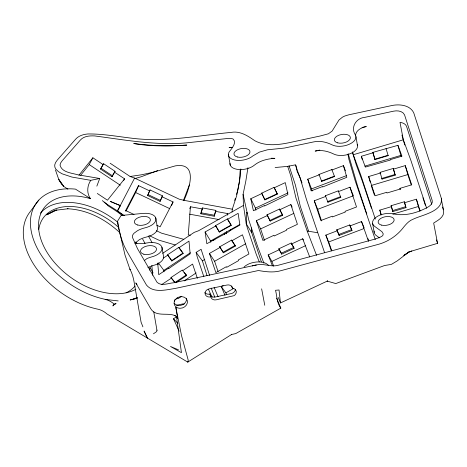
<?xml version="1.0" encoding="UTF-8"?>
<svg xmlns="http://www.w3.org/2000/svg" width="467" height="467" viewBox="0 0 467 467"><rect width="100%" height="100%" fill="white"/><g stroke="black" fill="none" stroke-linecap="round" stroke-linejoin="round"><path stroke-width="0.7" d="M240.814 168.955L240.26 176.707L237.721 190.355L236.5 194.4M240.178 170.286L239.273 182.749L236.658 195.761L232.303 209.198L232.081 212.071M355.475 135.786C355.749 130.293 361.522 127.456 366.291 126.551L362.053 127.468M215.877 210.395L214.353 215.229L200.927 212.765L200.851 213.781L214.277 216.239L215.877 210.395L202.45 207.938L202.369 208.947L190.419 206.758L188.259 234.93L190.361 235.315M214.277 216.239L214.353 215.229M224.44 234.487L224.551 233.039M226.191 233.833L226.361 231.661M227.633 215.048L227.744 213.6L215.795 211.411M230.651 230.733L230.762 229.297M247.942 167.682L245.823 181.108L243.079 194.4L243.447 205.422L246.261 223.804L247.335 227.855L256.179 254.066L259.284 261.905M187.857 361.662L187.746 362.106L107.036 314.005A13.741 8.855 35.8 0 0 98.041 309.224A71.445 46.058 35.8 0 1 36.309 268.245A71.445 46.058 35.8 0 1 29.427 212.707L38.808 200.109M234.673 200.46L235.286 198.44M189.806 208.708L190.419 206.758M201.143 212.076L202.45 207.938M200.851 213.781L202.369 208.947M227.336 214.902L227.744 213.6M96.844 186.14L99.716 178.493L77.855 174.792C71.772 172.994 61.854 172.504 60.027 165.12L60.587 163.065L62.193 160.753L80.388 140.03C83.914 136.014 89.722 135.693 94.684 135.932C126.843 140.188 159.253 146.282 191.797 142.289L227.511 138.506L231.76 138.588A5.37 2.866 -9.9 0 1 233.302 139.213C236.676 142.488 232.397 147.677 230.289 150.485A13.741 7.332 -9.9 0 0 234.381 159.93A13.741 7.332 -9.9 0 0 252.828 155.96L259.401 152.114L267.439 149.802L284.491 148.051L313.579 141.927C319.848 140.497 326.363 142.073 332.037 144.828A13.741 7.332 -9.9 0 0 348.983 144.391A13.741 7.332 -9.9 0 0 355.317 134.893C350.291 127.287 356.257 117.964 364.704 117.392L393.669 111.152C397.458 110.358 402.671 110.936 404.533 114.824L432.156 200.343C433.224 203.635 429.838 206.04 427.387 207.418C416.523 213.221 404.072 216.618 391.807 213.547A13.741 7.332 -9.9 0 0 375.742 217.476A13.741 7.332 -9.9 0 0 374.902 226.536L381.942 231.696L383.244 233.868L382.882 235.315L382.21 236.039L379.729 237.458L374.417 239.279L278.128 265.285C271.053 267.334 263.843 263.219 256.727 264.882L173.619 282.786C168.488 283.09 161.156 286.615 156.947 282.161L137.555 248.765L132.581 237.668L132.406 236.115L132.926 234.627L134.041 233.208L137.596 230.64A18.166 9.69 -9.9 0 1 145.12 227.808A13.741 7.332 -9.9 0 0 155.943 218.79A13.741 7.332 -9.9 0 0 143.562 213.366L121.105 215.462L117.503 221.259C119.173 231.801 121.788 242.396 127.129 251.731L146.515 285.121C153.55 293.434 166.246 289.779 175.434 288.408L258.449 270.521C265.869 271.806 273.586 272.833 280.959 270.662L377.248 244.65C387.826 241.959 397.283 235.701 403.815 226.944C406.378 223.886 409.133 220.675 413.003 219.28C421.497 214.966 443.119 211.691 441.356 198.358L413.739 112.845C410.003 104.976 399.46 103.931 391.854 105.536L348.756 114.818L344.786 116.014L342.527 117.112L339.001 119.961L332.101 131.122L328.406 133.778L320.245 135.979L288.186 142.89C277.182 145.079 264.97 146.27 254.743 140.695C247.907 135.897 240.085 130.754 231.305 132.377C199.672 135.354 167.851 141.933 135.979 138.687C119.972 137.006 103.972 133.749 87.837 133.971C83.354 134.35 78.654 135.728 75.596 139.224L57.4 159.942L55.515 162.604L54.703 165.02L54.873 167.209L55.882 169.188L58.498 171.693L62.199 173.841L71.947 177.069L90.744 180.338L99.716 178.493M189.363 184.938L183.362 200.676M130.112 176.497L134.607 178.085L179.281 199.211L183.969 200.331C189.806 187.979 198.014 162.09 175.283 165.884L152.569 172.376L141.489 174.798L130.112 176.497L110.159 163.246M125.354 211.102L138.559 185.638L149.603 190.863L147.654 195.521L160.064 201.388L162.481 195.836L150.07 189.97L149.603 190.863M126.037 211.02L135.669 192.538L138.559 185.638M147.654 195.521L150.07 189.97M160.064 201.388L162.481 195.836M171.482 205.719L173.059 201.954L162.014 196.73M117.299 211.504L117.62 210.909L122.407 214.406L118.396 212.065M120.188 205.708L118.163 209.782L120.258 205.585L110.224 201.388L120.258 205.585M117.246 211.399L118.145 209.671L117.27 211.341M119.785 206.525L134.607 178.085M173.059 201.954L160.111 226.804L156.848 225.263M80.674 175.283L89.22 164.588L92.886 157.788L103.032 164.524L100.557 169.112L111.957 176.684L115.051 171.325L103.651 163.754L103.032 164.524M100.557 169.112L103.651 163.754M111.957 176.684L115.051 171.325M123.58 180.682L124.578 178.832L114.433 172.095M90.744 180.338C87.107 185.813 86.518 193.192 90.481 198.673A62.38 40.209 35.8 0 0 44.184 247.195A62.38 40.209 35.8 0 0 135.856 289.254M117.351 211.393L117.62 210.909M114.164 304.11L112.839 305.949L114.298 304.537L116.108 303.614L114.164 304.11A13.741 8.855 35.8 0 0 105.128 299.388L118.204 300.923M137.45 297.783A71.445 46.058 35.8 0 1 132.64 299.329L130.2 299.925M134.893 243.313L139.189 239.799A18.166 9.69 -9.9 0 1 146.714 236.967A13.741 7.332 -9.9 0 0 157.315 227.026L155.727 217.867M78.941 175.242L92.886 157.788M124.578 178.832L107.486 200.226L97.299 193.466M144.747 260.242L147.14 258.432L151.209 257.031A13.741 7.332 -9.9 0 0 161.932 247.212A13.741 7.332 -9.9 0 0 146.673 242.992L141.332 243.634L136.948 243.33A9.784 5.219 -9.9 0 1 135.161 242.822M153.445 333.794L156.311 331.844L156.97 330.829A2.808 1.833 -9 0 0 156.865 330.046M162.674 253.307L194.225 232.373L198.528 230.762L243.447 205.422M171.821 260.989L171.78 260.528L183.07 253.038L183.111 253.499L171.821 260.989L167.554 254.824L178.843 247.335L182.223 251.9M163.479 258.017L167.6 255.286M183.111 253.499L178.89 247.79L188.977 241.1L190.157 253.861L168.82 268.502L168.78 268.04L158.768 274.684L157.723 263.388L158.15 264.164L158.044 262.88M163.975 271.794L163.847 270.375L190.402 252.758M174.804 282.611L170.98 277.544L182.27 270.054L186.537 275.67L175.843 282.763M161.798 284.502L171.22 278.256M182.509 270.767L192.597 264.071L197.366 278.344M184.062 272.238L186.304 274.958L175.014 282.447L170.98 277.544M184.086 280.947L196.158 272.938M174.273 300.304L177.804 297.964L178.038 298.67L181.605 296.306M179.141 331.161L173.508 318.792L177.04 316.445M231.498 334.57L187.746 362.106L188.166 361.744L188.189 360.063L181.505 335.534L175.831 307.298L177.594 318.296M203.84 276.668L197.15 256.64L196.128 252.378L201.096 249.285L209.613 275.402M207.044 275.641L202.386 260.831L204.785 259.366M219.332 232.093L219.274 231.673L231.159 224.966L231.223 225.392L219.332 232.093L215.567 225.614L227.452 218.906L230.786 224.364M231.223 225.392L227.517 219.327L238.135 213.337L239.88 225.071L229.256 231.06L229.32 231.486L206.834 243.71L205.095 231.976L215.631 226.034M147.876 267.451L152.697 265.618A13.741 7.332 -9.9 0 0 163.421 255.799L161.932 247.212M210.786 242.338L210.582 240.96L239.816 224.469M219.723 246.798L231.609 240.096L235.111 245.391L235.345 246.08L223.459 252.787L219.723 246.798L223.459 252.787M235.345 246.08L231.842 240.785L242.461 234.79L248.929 253.966L238.31 259.956L238.538 260.644L226.653 267.352L226.419 266.663L215.882 272.605L209.42 253.435L219.957 247.487M223.226 252.098L235.111 245.391M218.071 271.555L214.61 261.281L245.747 243.716M224.995 295.307L221.305 286.621L223.168 285.576M221.305 286.621L225.87 292.838L233.494 288.542M276.581 298.133L280.825 308.138L235.66 333.619L231.258 334.559M46.531 214.913L55.538 210.103L47.424 214.324L56.863 209.963L56.414 210.162L68.036 208.761L67.633 208.772C87.008 209.642 104.964 219 119.056 231.959M261.689 193.163L274.106 187.36L277.24 193.671L277.334 194.103L264.923 199.905L261.689 193.163L264.923 199.905M277.334 194.103L274.199 187.792L285.29 182.615L287.929 194.599L264.515 206.011L264.421 205.579L253.412 210.722L250.779 198.732L261.783 193.595M264.824 199.473L277.24 193.671M255.893 210.197L255.426 208.084L287.987 192.877M267.083 214.849L279.5 209.053L282.412 214.575L282.646 215.287L270.235 221.084L267.083 214.849L270.235 221.084M282.646 215.287L279.739 209.759L290.83 204.581L297.426 224.318L286.335 229.501L286.575 230.208L274.158 236.01L273.919 235.298L262.915 240.441L256.319 220.698L267.322 215.561M269.996 220.377L282.412 214.575M264.497 240.458L260.627 228.888L293.836 213.372M278.817 248.818L281.315 253.207L293.731 247.405L294.093 248.351L281.677 254.147L278.817 248.818L291.233 243.015L293.375 246.78M272.337 265.665L268.175 254.9L279.184 249.757M291.233 243.015L291.595 243.961L302.692 238.777L303.363 239.962M268.175 254.9L271.876 261.403L305.739 245.589M278.361 297.532L280.457 302.955L327.636 280.924L327.087 281.081L335.761 283.557L384.504 265.542L391.422 264.363L397.277 260.866L409.121 251.83L403.827 255.443L408.847 252.157L408.298 252.454L411.789 250.983M157.671 170.601L141.087 176.783L134.881 178.557M137.07 297.666L132.64 299.329M319.008 174.454L331.85 169.574L334.53 176.549L321.693 181.429L319.008 174.454L319.13 174.874L307.753 179.2L311.133 190.886L322.51 186.561L322.633 186.981L346.823 177.32L343.443 165.639L331.973 169.994L331.85 169.574M312.137 190.974L311.542 188.907L346.561 175.604M325.406 195.743L338.242 190.863L340.793 197.348L327.957 202.229L325.406 195.743L325.645 196.455L314.262 200.775L320.835 220.541L332.212 216.215L332.451 216.927L345.288 212.047L345.055 211.335L356.525 206.974L349.952 187.214L338.482 191.575L338.242 190.863M321.541 220.92L317.688 209.339L353.379 195.772L349.952 187.214M336.882 229.834L349.725 224.96L351.645 229.589L351.978 230.546L339.141 235.426L336.882 229.834L339.141 235.426M331.348 250.791L325.838 235.117L337.221 230.791M349.725 224.96L350.057 225.911L361.534 221.556L364.12 227.791M338.803 234.469L351.645 229.589M325.838 235.117L328.686 241.976L363.705 228.672M352.567 151.968L353.309 154.735L403.325 139.796L410.779 160.082L426.663 208.317M374.989 159.58L372.864 152.4L397.931 145.342L401.959 156.159L390.196 159.673L390.342 160.064L365.363 167.093L361.341 156.276L373.01 152.791L374.989 159.58L388.153 155.645L386.028 148.465M374.843 159.189L388.007 155.26L388.153 155.645M364.966 166.129L400.867 155.406L401.369 156.754M382.047 179.106L380.097 172.364L393.255 168.435L395.21 175.178L382.047 179.106L381.813 178.417L394.977 174.483L395.21 175.178M370.226 182.06L368.661 176.544L380.325 173.059L380.097 172.364M393.488 169.124L405.251 165.61L411.701 184.839L399.939 188.353L400.318 189.701M371.207 185.504L407.802 174.576L411.252 184.874M391.159 205.69L404.323 201.762L404.626 202.713L405.981 207.634L392.817 211.563L391.159 205.69L392.817 211.563M381.072 214.767L379.799 210.127L391.463 206.642M404.626 202.713L416.389 199.199L420.078 210.71M392.513 210.611L405.677 206.683L404.323 201.762M392.846 214.12L418.391 206.49L416.389 199.199M409.361 251.766L437.556 243.342L433.668 223.051C437.159 220.786 441.309 218.784 443.165 214.802C444.59 209.409 441.613 203.787 441.356 198.358M130.24 299.983L137.181 298.203M317.175 150.654L315.167 151.086C321.436 149.662 327.957 151.232 333.631 153.987A13.741 7.332 -9.9 0 0 350.075 153.76A13.741 7.332 -9.9 0 0 357.202 144.607M318.517 150.362L319.854 150.076M176.532 305.266L182.918 303.894M183.011 304.262L184.354 303.976M275.139 167.525L287.672 166.369L295.599 164.804L297.175 171.43L300.094 177.863L306.51 199.642L324.565 252.606M107.673 205.527L111.619 208.101A62.38 40.209 35.8 0 1 116.838 211.516L118.174 211.89M232.508 147.303L229.104 147.665L232.677 147.63M271.321 158.214L274.882 158.325C267.667 158.757 260.172 160.537 254.422 165.12A13.741 7.332 -9.9 0 1 239.034 169.55A13.741 7.332 -9.9 0 1 229.962 163.438M129.861 269.074L130.305 269.377L129.861 269.074L125.028 255.116L118.46 227.149L117.503 221.259M287.672 166.369L290.76 175.732L295.955 198.002L307.163 231.007L317.578 232.729M183.969 200.331L232.303 209.198M189.579 214.172L219.157 219.595M213.588 239.577L214.995 239.834M212.094 240.33L213.507 240.593M183.875 239.373L161.582 233.185L156.369 230.721M175.3 244.982L158.687 240.085L149.51 235.747M178.534 349.888L170.49 346.467L181.441 352.667L176.497 316.608M61.72 184.447L58.778 179.48L63.489 186.105L58.778 179.48L55.45 170.017M148.115 194.628L160.525 200.495M135.669 192.538L169.515 208.545M125.611 210.489L134.023 214.47M124.455 215.626L122.5 214.703L123.732 215.468M90.481 198.673L75.485 189.123A71.445 46.058 35.8 0 0 32.165 235.292A71.445 46.058 35.8 0 0 105.163 299.335M175.645 316.048C168.82 311.863 156.019 317.735 150.683 308.588L135.786 282.926L136.989 284.473M117.579 210.985L107.445 204.511L102.308 200.623M174.716 315.447L175.843 316.171M101.176 168.342L112.57 175.913M89.22 164.588L120.317 185.236M67.884 189.176L63.098 185.977M268.782 265.408L267.684 264.614A13.741 7.332 -9.9 0 0 256.173 262.04A13.741 7.332 -9.9 0 0 244.101 266.99M379.426 237.849L376.49 235.695A13.741 7.332 -9.9 0 1 374.184 231.101M104.129 202.205L107.719 205.206M173.508 318.792L177.845 323.38M280.825 308.138C276.843 303.2 277.054 296.212 275.536 290.287L279.05 289.995L280.457 302.955M117.707 211.948L118.104 212.421A62.38 40.209 35.8 0 1 121.992 215.392M196.128 252.378L202.386 260.831M167.554 254.824L171.78 260.528M158.424 263.049L163.847 270.375M209.42 253.435L214.61 261.281M215.567 225.614L219.274 231.673M205.095 231.976L210.582 240.96M129.908 269.348L130.439 270.276A8.254 1.348 74.1 0 1 133.953 281.14L141.081 322.195L142.914 326.847M291.595 243.961L294.093 248.351M153.065 272.95L149.995 267.311A62.38 40.209 35.8 0 1 149.598 270.189M290.83 204.581L292.155 207.097M256.319 220.698L260.627 228.888M250.779 198.732L255.426 208.084M247.393 213.53L246.774 212.281L246.261 223.804L251.754 232.782L261.368 261.911M214.732 297.076L211.195 288.075M208.527 289.487L212.106 297.351M225.87 292.838L226.717 294.846M214.12 287.386L218.083 296.732M350.057 225.911L351.978 230.546M314.262 200.775L317.688 209.339M343.443 165.639L345.463 170.817M307.753 179.2L311.542 188.907M302.009 182.93L297.555 171.068M307.163 231.007L316.573 255.367M302.692 238.777L309.709 256.943M281.315 253.207L281.677 254.147M271.876 261.403L273.697 266.114M263.908 263.195L257.796 247.014L248.777 220.033L243.079 194.4M372.864 152.4L373.01 152.791M353.309 154.735L360.763 175.02L375.316 219.093M375.281 239.553L355.294 181.103L348.884 159.323L347.979 154.466M367.973 238.637L368.691 240.686M361.534 221.556L368.481 241.316M328.686 241.976L331.798 250.837M231.609 240.096L231.842 240.785M399.939 188.353L400.166 189.047L387.009 192.976L386.775 192.287L375.106 195.772L368.661 176.544M371.44 186.193L374.435 195.118M371.434 208.189L362.322 181.143L356.245 164.798L352.381 152.16M308.588 231.095L300.263 206.186L295.407 185.078L289.055 165.797M279.5 209.053L279.739 209.759M186.304 274.958L186.537 275.67M366.805 213.974L357.78 186.689L348.201 153.731M340.793 197.348L340.56 196.642L327.717 201.516L327.957 202.229M422.95 197.792L423.551 199.637M442.453 207.05L443.346 209.811M431.695 204.207L406.523 126.277C405.444 123.761 402.548 122.681 400.003 122.336L403.325 139.796M231.673 285.979L232.403 288.227A4.81 4.057 -17.9 0 1 235.35 294.508A4.81 4.075 -17.2 0 1 233.985 295.675L216.18 299.82A4.81 4.057 -17.9 0 1 210.792 296.819A4.81 4.057 -17.9 0 1 205.124 294.023A4.81 4.057 -17.9 0 1 209.093 288.875L226.909 285.039A4.81 4.057 -17.9 0 1 232.403 288.227M204.838 292.575A4.81 4.057 -17.9 0 0 209.881 294.006L210.792 296.819M423.773 200.331L425.332 205.188M436.441 239.875L437.556 243.342M418.391 206.49L419.909 211.23M405.677 206.683L405.981 207.634M379.799 210.127L381.317 214.867M296.457 167.688L297.316 170.397M403.762 141.612L404.801 145.05M397.931 145.342L400.867 155.406M361.341 156.276L362.316 159.626M334.53 176.549L334.407 176.129L321.57 181.009L321.693 181.429M405.251 165.61L407.802 174.576M393.255 168.435L394.977 174.483M295.739 165.155L296.276 167.058M401.935 135.068L403.581 140.958M177.139 317.262L177.407 318.208L177.221 317.245M274.106 187.36L274.199 187.792M264.766 305.272L261.631 288.845M372.578 223.232L374.166 232.391M355.936 136.627L357.524 145.786M228.375 154.279L230.284 165.26M153.76 311.868L156.965 330.297M251.444 230.692L251.754 232.782L251.608 227.902M227.452 218.906L227.517 219.327M178.843 247.335L178.89 247.79M151.839 265.478L152.738 275.25M142.639 239.081A62.38 40.209 35.8 0 1 145.05 243.681M148.29 235.946A71.445 46.058 35.8 0 1 151.973 242.583M209.881 294.006A4.81 4.057 -17.9 0 0 215.275 297.012L231.358 293.545A4.81 4.057 -17.9 0 0 235.356 289.715M186.491 298.226A6.801 5.738 -17.9 0 1 182.194 304.898A6.801 5.738 -17.9 0 1 174.191 303.264M252.273 265.945A8.108 4.326 -9.9 0 1 256.371 265.063M157.992 263.709A65.835 10.951 56.4 0 1 158.15 264.164M40.372 213.174A62.38 40.209 35.8 0 1 117.906 222.345M135.739 241.935A62.38 40.209 35.8 0 1 136.889 243.745M135.033 286.032A57.161 36.846 35.8 0 1 126.061 292.862M38.814 229.39A57.161 36.846 35.8 0 1 118.962 227.721M174.343 301.256C172.959 304.823 176.357 308.459 179.941 308.302A6.801 5.738 -17.9 0 0 187.296 300.585A6.801 5.738 -17.9 0 0 177.092 297.917L174.967 300.001L174.343 301.256M186.736 145.091C169.095 146.165 151.226 146.632 133.76 143.503L134.595 143.626C151.88 145.803 169.358 146.375 186.736 145.091M177.442 317.49L177.133 317.414L177.442 317.49M147.391 338.055L144.099 331.115L147.391 338.055M237.318 156.982A8.108 4.326 -9.9 0 0 249.95 152.271A8.108 4.326 -9.9 0 0 238.619 149.282A8.108 4.326 -9.9 0 0 237.318 156.982M337.717 142.873A8.108 4.326 -9.9 0 0 350.349 138.162A8.108 4.326 -9.9 0 0 339.024 135.173A8.108 4.326 -9.9 0 0 337.717 142.873M137.724 225.03A8.108 4.326 -9.9 0 0 150.356 220.319A8.108 4.326 -9.9 0 0 139.026 217.33A8.108 4.326 -9.9 0 0 137.724 225.03M381.486 225.112A8.108 4.326 -9.9 0 0 394.113 220.406A8.108 4.326 -9.9 0 0 382.788 217.418A8.108 4.326 -9.9 0 0 381.486 225.112M143.883 254.235A8.108 4.326 -9.9 0 0 156.509 249.53A8.108 4.326 -9.9 0 0 145.184 246.535A8.108 4.326 -9.9 0 0 143.883 254.235"/></g></svg>
